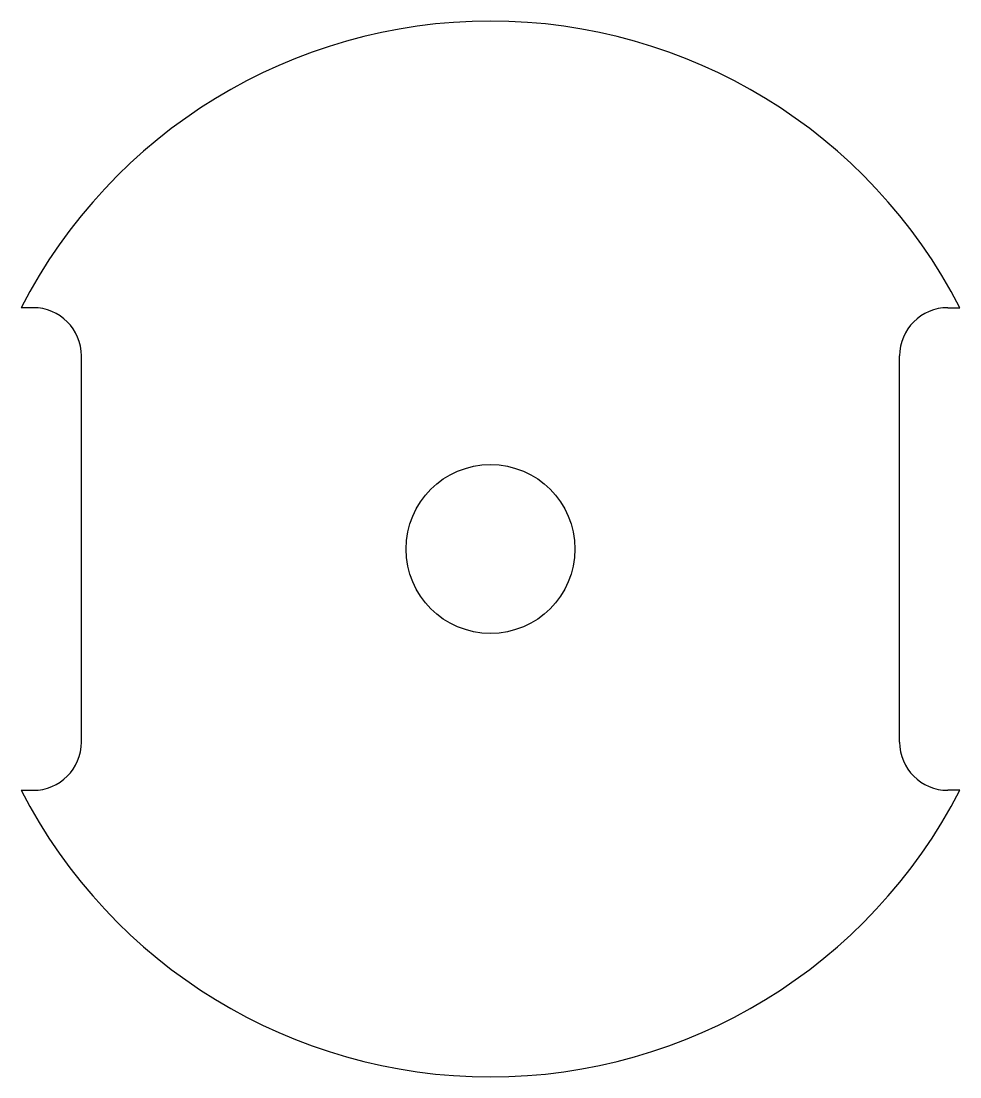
# Model space of a CAD drawing. Extents: x -7.8 to 7.8, y -8.8 to 8.8.
import ezdxf

# ---------------------------------------------------------------- set-up
doc = ezdxf.new("R2010")
doc.units = 0
doc.layers.add('Shape2DView001', color=7, linetype='CONTINUOUS')

msp = doc.modelspace()

# ---------------------------------------------------------------- linework, layer by layer
at = {"layer": 'Shape2DView001'}
for p, q in [((-7.58219, 4), (-7.78219, 4)), ((7.58219, 4), (7.78219, 4)), ((-6.78219, -3.2), (-6.78219, 3.2)), ((6.78219, -3.2), (6.78219, 3.2)), ((-7.78219, -4), (-7.58219, -4)), ((7.78219, -4), (7.58219, -4))]:
    msp.add_line(p, q, dxfattribs=at)
msp.add_circle((0, 0), 1.4, dxfattribs=at)
for centre, radius, start, end in [((0, 0), 8.75, 27.2029, 152.797), ((-7.58219, 3.2), 0.8, 0, 90), ((7.58219, 3.2), 0.8, 90, 180), ((-7.58219, -3.2), 0.8, -90, 0), ((7.58219, -3.2), 0.8, 180, -90), ((0, 0), 8.75, -152.797, -27.2029)]:
    msp.add_arc(centre, radius, start, end, dxfattribs=at)

doc.saveas('drawing.dxf')
